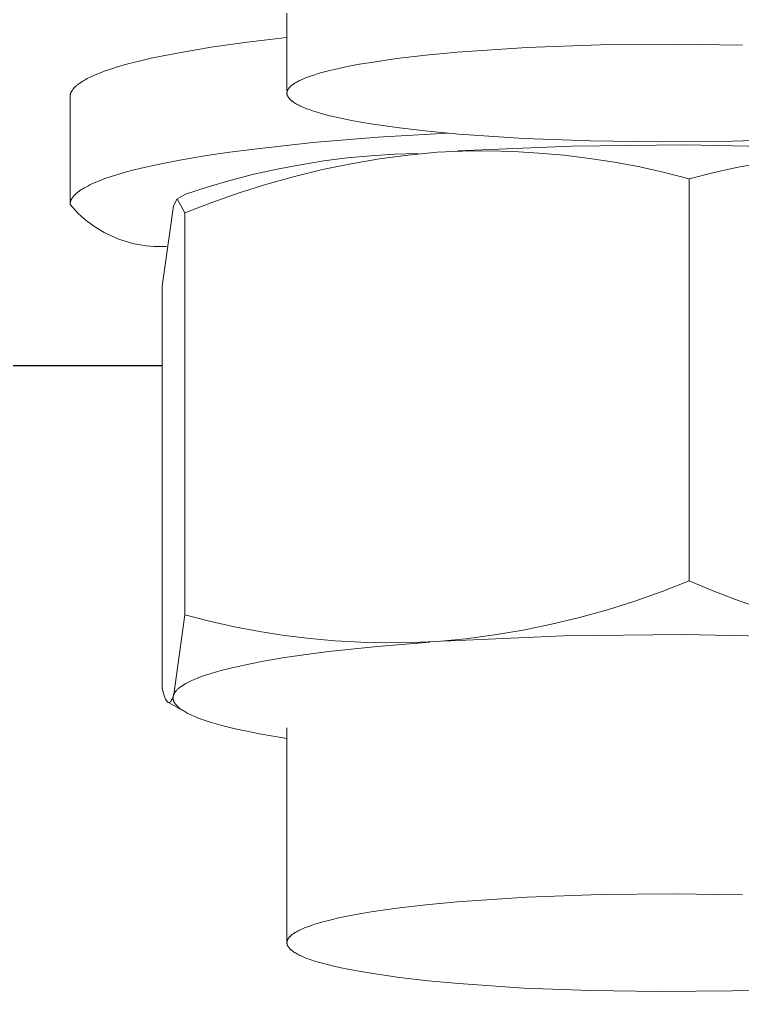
# Model space of a CAD drawing. Header units: millimetres. Extents: x -67 to 4862, y -244 to 3199.
# Drawn here: x 2285.74 to 2293.74, y 2657.3 to 2668.06 of the extents above; entities that cross this region are included whole.
import ezdxf

# ---------------------------------------------------------------- set-up
doc = ezdxf.new("R2010")
doc.units = ezdxf.units.MM
doc.layers.add('ZANO_R', color=7, linetype='Continuous', lineweight=0)

msp = doc.modelspace()

# ---------------------------------------------------------------- linework, layer by layer
at = {"layer": 'ZANO_R'}
for p, q in [((2288.696, 2669.625), (2288.696, 2667.264)), ((2288.256, 2667.803), (2287.858, 2667.748)), ((2288.696, 2667.854), (2288.256, 2667.803)), ((2291.349, 2667.744), (2292.164, 2667.773)), ((2292.164, 2667.773), (2292.975, 2667.782)), ((2292.975, 2667.782), (2293.738, 2667.771)), ((2287.503, 2667.688), (2287.343, 2667.658)), ((2287.858, 2667.748), (2287.503, 2667.688)), ((2290.232, 2667.659), (2290.581, 2667.692)), ((2290.581, 2667.692), (2291.349, 2667.744)), ((2286.934, 2667.563), (2286.821, 2667.531)), ((2287.059, 2667.595), (2286.934, 2667.563)), ((2287.195, 2667.627), (2287.059, 2667.595)), ((2287.343, 2667.658), (2287.195, 2667.627)), ((2289.38, 2667.537), (2289.499, 2667.559)), ((2289.499, 2667.559), (2289.627, 2667.581)), ((2289.627, 2667.581), (2289.912, 2667.622)), ((2289.912, 2667.622), (2290.232, 2667.659)), ((2286.591, 2667.45), (2286.553, 2667.433)), ((2286.631, 2667.466), (2286.591, 2667.45)), ((2286.674, 2667.482), (2286.631, 2667.466)), ((2286.72, 2667.498), (2286.674, 2667.482)), ((2286.821, 2667.531), (2286.72, 2667.498)), ((2289.003, 2667.444), (2289.041, 2667.456)), ((2289.041, 2667.456), (2289.082, 2667.467)), ((2289.082, 2667.467), (2289.172, 2667.491)), ((2289.172, 2667.491), (2289.271, 2667.514)), ((2289.271, 2667.514), (2289.38, 2667.537)), ((2286.392, 2667.343), (2286.385, 2667.338)), ((2286.399, 2667.348), (2286.392, 2667.343)), ((2286.414, 2667.359), (2286.399, 2667.348)), ((2286.43, 2667.369), (2286.414, 2667.359)), ((2286.443, 2667.377), (2286.43, 2667.369)), ((2286.457, 2667.385), (2286.443, 2667.377)), ((2286.471, 2667.393), (2286.457, 2667.385)), ((2286.486, 2667.401), (2286.471, 2667.393)), ((2286.518, 2667.417), (2286.486, 2667.401)), ((2286.553, 2667.433), (2286.518, 2667.417)), ((2288.763, 2667.337), (2288.772, 2667.343)), ((2288.772, 2667.343), (2288.781, 2667.349)), ((2288.781, 2667.349), (2288.791, 2667.355)), ((2288.791, 2667.355), (2288.801, 2667.361)), ((2288.801, 2667.361), (2288.811, 2667.367)), ((2288.811, 2667.367), (2288.823, 2667.373)), ((2288.823, 2667.373), (2288.834, 2667.379)), ((2288.834, 2667.379), (2288.847, 2667.385)), ((2288.847, 2667.385), (2288.873, 2667.396)), ((2288.873, 2667.396), (2288.902, 2667.408)), ((2288.902, 2667.408), (2288.933, 2667.42)), ((2288.933, 2667.42), (2288.967, 2667.432)), ((2288.967, 2667.432), (2289.003, 2667.444)), ((2286.302, 2667.236), (2286.301, 2667.234)), ((2286.301, 2667.234), (2286.301, 2667.231)), ((2286.303, 2667.239), (2286.302, 2667.236)), ((2286.304, 2667.242), (2286.303, 2667.239)), ((2286.306, 2667.245), (2286.304, 2667.242)), ((2286.307, 2667.247), (2286.306, 2667.245)), ((2286.308, 2667.25), (2286.307, 2667.247)), ((2286.309, 2667.253), (2286.308, 2667.25)), ((2286.311, 2667.255), (2286.309, 2667.253)), ((2286.312, 2667.258), (2286.311, 2667.255)), ((2286.314, 2667.261), (2286.312, 2667.258)), ((2286.315, 2667.264), (2286.314, 2667.261)), ((2286.317, 2667.266), (2286.315, 2667.264)), ((2286.319, 2667.269), (2286.317, 2667.266)), ((2286.322, 2667.274), (2286.319, 2667.269)), ((2286.326, 2667.28), (2286.322, 2667.274)), ((2286.33, 2667.285), (2286.326, 2667.28)), ((2286.335, 2667.291), (2286.33, 2667.285)), ((2286.339, 2667.296), (2286.335, 2667.291)), ((2286.344, 2667.301), (2286.339, 2667.296)), ((2286.349, 2667.306), (2286.344, 2667.301)), ((2286.355, 2667.312), (2286.349, 2667.306)), ((2286.36, 2667.317), (2286.355, 2667.312)), ((2286.366, 2667.322), (2286.36, 2667.317)), ((2286.372, 2667.328), (2286.366, 2667.322)), ((2286.379, 2667.333), (2286.372, 2667.328)), ((2286.385, 2667.338), (2286.379, 2667.333)), ((2288.696, 2667.248), (2288.697, 2667.251)), ((2288.696, 2667.245), (2288.696, 2667.248)), ((2288.696, 2667.241), (2288.696, 2667.245)), ((2288.696, 2667.238), (2288.696, 2667.241)), ((2288.696, 2667.235), (2288.696, 2667.238)), ((2288.696, 2667.232), (2288.696, 2667.235)), ((2288.697, 2667.254), (2288.698, 2667.257)), ((2288.697, 2667.251), (2288.697, 2667.254)), ((2288.698, 2667.257), (2288.699, 2667.261)), ((2288.699, 2667.261), (2288.7, 2667.264)), ((2288.7, 2667.264), (2288.701, 2667.267)), ((2288.701, 2667.267), (2288.702, 2667.27)), ((2288.702, 2667.27), (2288.703, 2667.273)), ((2288.703, 2667.273), (2288.705, 2667.276)), ((2288.705, 2667.276), (2288.707, 2667.279)), ((2288.707, 2667.279), (2288.708, 2667.283)), ((2288.708, 2667.283), (2288.71, 2667.286)), ((2288.71, 2667.286), (2288.712, 2667.289)), ((2288.712, 2667.289), (2288.715, 2667.292)), ((2288.715, 2667.292), (2288.717, 2667.295)), ((2288.717, 2667.295), (2288.719, 2667.298)), ((2288.719, 2667.298), (2288.722, 2667.301)), ((2288.722, 2667.301), (2288.725, 2667.304)), ((2288.725, 2667.304), (2288.728, 2667.307)), ((2288.728, 2667.307), (2288.731, 2667.31)), ((2288.731, 2667.31), (2288.734, 2667.313)), ((2288.734, 2667.313), (2288.737, 2667.316)), ((2288.737, 2667.316), (2288.74, 2667.319)), ((2288.74, 2667.319), (2288.744, 2667.323)), ((2288.744, 2667.323), (2288.748, 2667.326)), ((2288.748, 2667.326), (2288.755, 2667.332)), ((2288.755, 2667.332), (2288.763, 2667.337)), ((2286.297, 2667.212), (2286.296, 2667.209)), ((2286.296, 2667.209), (2286.296, 2667.206)), ((2286.296, 2667.206), (2286.296, 2667.203)), ((2286.296, 2667.203), (2286.296, 2667.2)), ((2286.296, 2667.2), (2286.296, 2667.198)), ((2286.296, 2667.198), (2286.296, 2666.024)), ((2286.298, 2667.22), (2286.297, 2667.217)), ((2286.297, 2667.217), (2286.297, 2667.214)), ((2286.297, 2667.214), (2286.297, 2667.212)), ((2286.299, 2667.225), (2286.298, 2667.223)), ((2286.298, 2667.223), (2286.298, 2667.22)), ((2286.3, 2667.228), (2286.299, 2667.225)), ((2286.301, 2667.231), (2286.3, 2667.228)), ((2288.697, 2667.229), (2288.696, 2667.232)), ((2288.698, 2667.225), (2288.697, 2667.229)), ((2288.698, 2667.222), (2288.698, 2667.225)), ((2288.699, 2667.219), (2288.698, 2667.222)), ((2288.7, 2667.216), (2288.699, 2667.219)), ((2288.702, 2667.212), (2288.7, 2667.216)), ((2288.703, 2667.209), (2288.702, 2667.212)), ((2288.705, 2667.206), (2288.703, 2667.209)), ((2288.706, 2667.203), (2288.705, 2667.206)), ((2288.708, 2667.199), (2288.706, 2667.203)), ((2288.71, 2667.196), (2288.708, 2667.199)), ((2288.712, 2667.193), (2288.71, 2667.196)), ((2288.715, 2667.189), (2288.712, 2667.193)), ((2288.717, 2667.186), (2288.715, 2667.189)), ((2288.72, 2667.183), (2288.717, 2667.186)), ((2288.723, 2667.18), (2288.72, 2667.183)), ((2288.726, 2667.176), (2288.723, 2667.18)), ((2288.729, 2667.173), (2288.726, 2667.176)), ((2288.732, 2667.17), (2288.729, 2667.173)), ((2288.736, 2667.166), (2288.732, 2667.17)), ((2288.739, 2667.163), (2288.736, 2667.166)), ((2288.743, 2667.16), (2288.739, 2667.163)), ((2288.747, 2667.156), (2288.743, 2667.16)), ((2288.751, 2667.153), (2288.747, 2667.156)), ((2288.756, 2667.15), (2288.751, 2667.153)), ((2288.76, 2667.147), (2288.756, 2667.15)), ((2288.769, 2667.14), (2288.76, 2667.147)), ((2288.78, 2667.133), (2288.769, 2667.14)), ((2288.79, 2667.127), (2288.78, 2667.133)), ((2288.802, 2667.12), (2288.79, 2667.127)), ((2288.814, 2667.114), (2288.802, 2667.12)), ((2288.827, 2667.107), (2288.814, 2667.114)), ((2288.84, 2667.1), (2288.827, 2667.107)), ((2288.854, 2667.094), (2288.84, 2667.1)), ((2288.884, 2667.081), (2288.854, 2667.094)), ((2288.917, 2667.068), (2288.884, 2667.081)), ((2288.953, 2667.055), (2288.917, 2667.068)), ((2288.991, 2667.042), (2288.953, 2667.055)), ((2289.032, 2667.029), (2288.991, 2667.042)), ((2289.076, 2667.016), (2289.032, 2667.029)), ((2289.171, 2666.991), (2289.076, 2667.016)), ((2289.276, 2666.967), (2289.171, 2666.991)), ((2289.391, 2666.943), (2289.276, 2666.967)), ((2289.515, 2666.92), (2289.391, 2666.943)), ((2289.649, 2666.898), (2289.515, 2666.92)), ((2289.94, 2666.857), (2289.649, 2666.898)), ((2290.258, 2666.82), (2289.94, 2666.857)), ((2290.598, 2666.788), (2290.258, 2666.82)), ((2289.703, 2666.752), (2288.984, 2666.693)), ((2290.472, 2666.799), (2289.703, 2666.752)), ((2291.319, 2666.739), (2290.598, 2666.788)), ((2292.054, 2666.711), (2291.319, 2666.739)), ((2292.817, 2666.7), (2292.054, 2666.711)), ((2293.628, 2666.708), (2292.817, 2666.7)), ((2294.443, 2666.738), (2293.628, 2666.708)), ((2288.332, 2666.622), (2288.036, 2666.584)), ((2288.984, 2666.693), (2288.332, 2666.622)), ((2290.357, 2666.588), (2290.638, 2666.599)), ((2291.843, 2666.655), (2290.587, 2666.602)), ((2290.638, 2666.599), (2290.92, 2666.601)), ((2290.92, 2666.601), (2291.202, 2666.594)), ((2291.202, 2666.594), (2291.483, 2666.578)), ((2293.1, 2666.668), (2291.843, 2666.655)), ((2294.357, 2666.641), (2293.1, 2666.668)), ((2287.511, 2666.5), (2287.284, 2666.456)), ((2287.762, 2666.543), (2287.511, 2666.5)), ((2288.036, 2666.584), (2287.762, 2666.543)), ((2289.103, 2666.49), (2288.844, 2666.449)), ((2289.363, 2666.523), (2289.103, 2666.49)), ((2289.624, 2666.548), (2289.363, 2666.523)), ((2289.405, 2666.46), (2289.721, 2666.513)), ((2289.886, 2666.564), (2289.624, 2666.548)), ((2289.721, 2666.513), (2290.038, 2666.556)), ((2290.148, 2666.573), (2289.886, 2666.564)), ((2290.038, 2666.556), (2290.357, 2666.588)), ((2291.483, 2666.578), (2291.764, 2666.553)), ((2291.764, 2666.553), (2292.044, 2666.519)), ((2292.044, 2666.519), (2292.322, 2666.476)), ((2286.99, 2666.388), (2286.904, 2666.365)), ((2287.082, 2666.411), (2286.99, 2666.388)), ((2287.284, 2666.456), (2287.082, 2666.411)), ((2288.587, 2666.4), (2288.331, 2666.343)), ((2288.844, 2666.449), (2288.587, 2666.4)), ((2288.78, 2666.32), (2289.091, 2666.395)), ((2289.091, 2666.395), (2289.405, 2666.46)), ((2292.322, 2666.476), (2292.599, 2666.424)), ((2292.599, 2666.424), (2292.874, 2666.363)), ((2293.408, 2666.36), (2293.671, 2666.418)), ((2293.671, 2666.418), (2293.935, 2666.467)), ((2286.62, 2666.272), (2286.592, 2666.26)), ((2286.682, 2666.295), (2286.62, 2666.272)), ((2286.75, 2666.318), (2286.682, 2666.295)), ((2286.824, 2666.342), (2286.75, 2666.318)), ((2286.904, 2666.365), (2286.824, 2666.342)), ((2288.077, 2666.277), (2287.825, 2666.204)), ((2288.331, 2666.343), (2288.077, 2666.277)), ((2288.472, 2666.235), (2288.78, 2666.32)), ((2292.874, 2666.363), (2293.148, 2666.293)), ((2293.148, 2666.293), (2293.408, 2666.36)), ((2293.148, 2666.293), (2293.148, 2661.845)), ((2286.399, 2666.158), (2286.392, 2666.153)), ((2286.414, 2666.169), (2286.399, 2666.158)), ((2286.43, 2666.179), (2286.414, 2666.169)), ((2286.449, 2666.19), (2286.43, 2666.179)), ((2286.469, 2666.202), (2286.449, 2666.19)), ((2286.491, 2666.213), (2286.469, 2666.202)), ((2286.514, 2666.225), (2286.491, 2666.213)), ((2286.538, 2666.237), (2286.514, 2666.225)), ((2286.564, 2666.248), (2286.538, 2666.237)), ((2286.592, 2666.26), (2286.564, 2666.248)), ((2287.825, 2666.204), (2287.575, 2666.123)), ((2288.166, 2666.139), (2288.472, 2666.235)), ((2286.305, 2666.052), (2286.303, 2666.049)), ((2286.306, 2666.055), (2286.305, 2666.052)), ((2286.307, 2666.058), (2286.306, 2666.055)), ((2286.308, 2666.06), (2286.307, 2666.058)), ((2286.309, 2666.063), (2286.308, 2666.06)), ((2286.311, 2666.066), (2286.309, 2666.063)), ((2286.312, 2666.068), (2286.311, 2666.066)), ((2286.314, 2666.071), (2286.312, 2666.068)), ((2286.315, 2666.074), (2286.314, 2666.071)), ((2286.317, 2666.077), (2286.315, 2666.074)), ((2286.319, 2666.079), (2286.317, 2666.077)), ((2286.322, 2666.085), (2286.319, 2666.079)), ((2286.326, 2666.09), (2286.322, 2666.085)), ((2286.33, 2666.095), (2286.326, 2666.09)), ((2286.335, 2666.101), (2286.33, 2666.095)), ((2286.339, 2666.106), (2286.335, 2666.101)), ((2286.344, 2666.111), (2286.339, 2666.106)), ((2286.35, 2666.117), (2286.344, 2666.111)), ((2286.355, 2666.122), (2286.35, 2666.117)), ((2286.361, 2666.127), (2286.355, 2666.122)), ((2286.366, 2666.132), (2286.361, 2666.127)), ((2286.373, 2666.138), (2286.366, 2666.132)), ((2286.379, 2666.143), (2286.373, 2666.138)), ((2286.385, 2666.148), (2286.379, 2666.143)), ((2286.392, 2666.153), (2286.385, 2666.148)), ((2287.44, 2665.993), (2287.48, 2666.07)), ((2287.481, 2666.07), (2287.566, 2665.915)), ((2287.575, 2666.123), (2287.487, 2666.074)), ((2287.864, 2666.032), (2288.166, 2666.139)), ((2286.297, 2666.022), (2286.296, 2666.019)), ((2286.296, 2666.019), (2286.296, 2666.016)), ((2286.296, 2666.016), (2286.296, 2666.014)), ((2286.296, 2666.014), (2286.296, 2666.011)), ((2286.296, 2666.011), (2286.296, 2666.008)), ((2286.296, 2666.008), (2286.325, 2665.974)), ((2286.298, 2666.03), (2286.297, 2666.027)), ((2286.297, 2666.027), (2286.297, 2666.025)), ((2286.297, 2666.025), (2286.297, 2666.022)), ((2286.299, 2666.033), (2286.298, 2666.03)), ((2286.3, 2666.038), (2286.299, 2666.036)), ((2286.299, 2666.036), (2286.299, 2666.033)), ((2286.301, 2666.041), (2286.3, 2666.038)), ((2286.302, 2666.044), (2286.301, 2666.041)), ((2286.303, 2666.049), (2286.302, 2666.047)), ((2286.302, 2666.047), (2286.302, 2666.044)), ((2286.325, 2665.974), (2286.356, 2665.941)), ((2287.314, 2665.104), (2287.44, 2665.993)), ((2287.566, 2665.915), (2287.864, 2666.032)), ((2286.356, 2665.941), (2286.387, 2665.91)), ((2286.387, 2665.91), (2286.42, 2665.88)), ((2286.42, 2665.88), (2286.453, 2665.85)), ((2286.453, 2665.85), (2286.488, 2665.822)), ((2287.566, 2661.468), (2287.566, 2665.915)), ((2286.488, 2665.822), (2286.524, 2665.795)), ((2286.524, 2665.795), (2286.56, 2665.77)), ((2286.56, 2665.77), (2286.597, 2665.745)), ((2286.597, 2665.745), (2286.635, 2665.722)), ((2286.635, 2665.722), (2286.674, 2665.7)), ((2286.674, 2665.7), (2286.714, 2665.68)), ((2286.714, 2665.68), (2286.754, 2665.661)), ((2286.754, 2665.661), (2286.795, 2665.643)), ((2286.795, 2665.643), (2286.837, 2665.626)), ((2286.837, 2665.626), (2286.879, 2665.612)), ((2286.879, 2665.612), (2286.921, 2665.598)), ((2286.921, 2665.598), (2286.964, 2665.586)), ((2286.964, 2665.586), (2287.007, 2665.575)), ((2287.007, 2665.575), (2287.051, 2665.566)), ((2287.051, 2665.566), (2287.095, 2665.559)), ((2287.095, 2665.559), (2287.139, 2665.553)), ((2287.139, 2665.553), (2287.184, 2665.548)), ((2287.184, 2665.548), (2287.228, 2665.545)), ((2287.228, 2665.545), (2287.273, 2665.544)), ((2287.273, 2665.544), (2287.317, 2665.544)), ((2287.317, 2665.544), (2287.362, 2665.545)), ((2287.314, 2660.656), (2287.314, 2665.104)), ((2272.896, 2664.227), (2287.314, 2664.227)), ((2272.98, 2664.224), (2287.314, 2664.224)), ((2293.148, 2661.845), (2292.849, 2661.729)), ((2293.148, 2661.845), (2293.402, 2661.737)), ((2292.849, 2661.729), (2292.547, 2661.622)), ((2293.402, 2661.737), (2293.66, 2661.638)), ((2292.547, 2661.622), (2292.242, 2661.526)), ((2293.66, 2661.638), (2293.922, 2661.546)), ((2287.566, 2661.468), (2287.443, 2660.589)), ((2287.839, 2661.398), (2287.566, 2661.468)), ((2291.933, 2661.44), (2291.622, 2661.365)), ((2292.242, 2661.526), (2291.933, 2661.44)), ((2288.114, 2661.337), (2287.839, 2661.398)), ((2288.391, 2661.285), (2288.114, 2661.337)), ((2291.622, 2661.365), (2291.308, 2661.301)), ((2288.67, 2661.242), (2288.391, 2661.285)), ((2288.949, 2661.208), (2288.67, 2661.242)), ((2291.755, 2661.238), (2290.43, 2661.178)), ((2290.993, 2661.247), (2290.675, 2661.205)), ((2291.308, 2661.301), (2290.993, 2661.247)), ((2293.082, 2661.253), (2291.755, 2661.238)), ((2294.409, 2661.224), (2293.082, 2661.253)), ((2289.23, 2661.183), (2288.949, 2661.208)), ((2289.698, 2661.12), (2289.157, 2661.063)), ((2289.512, 2661.167), (2289.23, 2661.183)), ((2289.793, 2661.16), (2289.512, 2661.167)), ((2290.276, 2661.167), (2289.698, 2661.12)), ((2290.075, 2661.162), (2289.793, 2661.16)), ((2290.357, 2661.173), (2290.075, 2661.162)), ((2290.675, 2661.205), (2290.357, 2661.173)), ((2288.671, 2660.996), (2288.453, 2660.959)), ((2288.907, 2661.031), (2288.671, 2660.996)), ((2289.157, 2661.063), (2288.907, 2661.031)), ((2288.254, 2660.921), (2288.075, 2660.881)), ((2288.453, 2660.959), (2288.254, 2660.921)), ((2287.781, 2660.797), (2287.722, 2660.775)), ((2287.846, 2660.818), (2287.781, 2660.797)), ((2287.917, 2660.839), (2287.846, 2660.818)), ((2287.993, 2660.86), (2287.917, 2660.839)), ((2288.075, 2660.881), (2287.993, 2660.86)), ((2287.525, 2660.677), (2287.517, 2660.671)), ((2287.533, 2660.682), (2287.525, 2660.677)), ((2287.541, 2660.688), (2287.533, 2660.682)), ((2287.55, 2660.693), (2287.541, 2660.688)), ((2287.559, 2660.699), (2287.55, 2660.693)), ((2287.578, 2660.71), (2287.559, 2660.699)), ((2287.598, 2660.721), (2287.578, 2660.71)), ((2287.62, 2660.732), (2287.598, 2660.721)), ((2287.643, 2660.742), (2287.62, 2660.732)), ((2287.668, 2660.753), (2287.643, 2660.742)), ((2287.694, 2660.764), (2287.668, 2660.753)), ((2287.722, 2660.775), (2287.694, 2660.764)), ((2287.322, 2660.627), (2287.314, 2660.656)), ((2287.33, 2660.601), (2287.322, 2660.627)), ((2287.334, 2660.589), (2287.33, 2660.601)), ((2287.337, 2660.577), (2287.334, 2660.589)), ((2287.341, 2660.566), (2287.337, 2660.577)), ((2287.345, 2660.556), (2287.341, 2660.566)), ((2287.436, 2660.566), (2287.433, 2660.556)), ((2287.438, 2660.569), (2287.437, 2660.567)), ((2287.437, 2660.567), (2287.437, 2660.565)), ((2287.439, 2660.573), (2287.438, 2660.571)), ((2287.438, 2660.571), (2287.438, 2660.569)), ((2287.44, 2660.577), (2287.439, 2660.575)), ((2287.439, 2660.575), (2287.439, 2660.573)), ((2287.441, 2660.581), (2287.44, 2660.579)), ((2287.44, 2660.579), (2287.44, 2660.577)), ((2287.442, 2660.584), (2287.441, 2660.581)), ((2287.443, 2660.587), (2287.442, 2660.584)), ((2287.444, 2660.589), (2287.443, 2660.587)), ((2287.445, 2660.592), (2287.444, 2660.589)), ((2287.447, 2660.595), (2287.445, 2660.592)), ((2287.448, 2660.597), (2287.447, 2660.595)), ((2287.449, 2660.6), (2287.448, 2660.597)), ((2287.451, 2660.603), (2287.449, 2660.6)), ((2287.453, 2660.606), (2287.451, 2660.603)), ((2287.454, 2660.608), (2287.453, 2660.606)), ((2287.456, 2660.611), (2287.454, 2660.608)), ((2287.458, 2660.614), (2287.456, 2660.611)), ((2287.46, 2660.617), (2287.458, 2660.614)), ((2287.462, 2660.619), (2287.46, 2660.617)), ((2287.464, 2660.622), (2287.462, 2660.619)), ((2287.466, 2660.625), (2287.464, 2660.622)), ((2287.469, 2660.627), (2287.466, 2660.625)), ((2287.473, 2660.633), (2287.469, 2660.627)), ((2287.479, 2660.638), (2287.473, 2660.633)), ((2287.484, 2660.644), (2287.479, 2660.638)), ((2287.49, 2660.649), (2287.484, 2660.644)), ((2287.496, 2660.655), (2287.49, 2660.649)), ((2287.503, 2660.66), (2287.496, 2660.655)), ((2287.51, 2660.666), (2287.503, 2660.66)), ((2287.517, 2660.671), (2287.51, 2660.666)), ((2287.349, 2660.547), (2287.345, 2660.556)), ((2287.353, 2660.538), (2287.349, 2660.547)), ((2287.355, 2660.534), (2287.353, 2660.538)), ((2287.357, 2660.53), (2287.355, 2660.534)), ((2287.359, 2660.527), (2287.357, 2660.53)), ((2287.361, 2660.523), (2287.359, 2660.527)), ((2287.363, 2660.52), (2287.361, 2660.523)), ((2287.365, 2660.517), (2287.363, 2660.52)), ((2287.366, 2660.516), (2287.365, 2660.517)), ((2287.367, 2660.514), (2287.366, 2660.516)), ((2287.368, 2660.513), (2287.367, 2660.514)), ((2287.369, 2660.512), (2287.368, 2660.513)), ((2287.37, 2660.511), (2287.369, 2660.512)), ((2287.371, 2660.51), (2287.37, 2660.511)), ((2287.372, 2660.509), (2287.371, 2660.51)), ((2287.373, 2660.507), (2287.372, 2660.509)), ((2287.374, 2660.507), (2287.373, 2660.507)), ((2287.375, 2660.506), (2287.374, 2660.507)), ((2287.376, 2660.505), (2287.375, 2660.506)), ((2287.377, 2660.504), (2287.376, 2660.505)), ((2287.377, 2660.503), (2287.377, 2660.504)), ((2287.377, 2660.504), (2287.377, 2660.504)), ((2287.378, 2660.503), (2287.377, 2660.503)), ((2287.378, 2660.502), (2287.378, 2660.503)), ((2287.379, 2660.502), (2287.378, 2660.502)), ((2287.38, 2660.502), (2287.379, 2660.502)), ((2287.379, 2660.502), (2287.379, 2660.502)), ((2287.38, 2660.501), (2287.38, 2660.502)), ((2287.381, 2660.501), (2287.38, 2660.501)), ((2287.382, 2660.5), (2287.381, 2660.501)), ((2287.381, 2660.501), (2287.381, 2660.501)), ((2287.383, 2660.5), (2287.382, 2660.5)), ((2287.382, 2660.5), (2287.382, 2660.5)), ((2287.384, 2660.5), (2287.383, 2660.5)), ((2287.383, 2660.5), (2287.383, 2660.5)), ((2287.384, 2660.499), (2287.384, 2660.5)), ((2287.385, 2660.499), (2287.384, 2660.499)), ((2287.384, 2660.499), (2287.544, 2660.41)), ((2287.386, 2660.499), (2287.385, 2660.499)), ((2287.385, 2660.499), (2287.385, 2660.499)), ((2287.387, 2660.499), (2287.386, 2660.499)), ((2287.386, 2660.499), (2287.386, 2660.499)), ((2287.388, 2660.499), (2287.387, 2660.499)), ((2287.387, 2660.499), (2287.387, 2660.499)), ((2287.389, 2660.499), (2287.388, 2660.499)), ((2287.388, 2660.499), (2287.388, 2660.499)), ((2287.39, 2660.499), (2287.389, 2660.499)), ((2287.389, 2660.499), (2287.389, 2660.499)), ((2287.391, 2660.499), (2287.39, 2660.499)), ((2287.39, 2660.499), (2287.39, 2660.499)), ((2287.392, 2660.499), (2287.391, 2660.499)), ((2287.391, 2660.499), (2287.391, 2660.499)), ((2287.393, 2660.499), (2287.392, 2660.499)), ((2287.392, 2660.499), (2287.392, 2660.499)), ((2287.394, 2660.499), (2287.393, 2660.499)), ((2287.393, 2660.499), (2287.393, 2660.499)), ((2287.395, 2660.499), (2287.394, 2660.499)), ((2287.394, 2660.499), (2287.394, 2660.499)), ((2287.396, 2660.5), (2287.395, 2660.499)), ((2287.395, 2660.499), (2287.395, 2660.499)), ((2287.397, 2660.5), (2287.396, 2660.5)), ((2287.396, 2660.5), (2287.396, 2660.5)), ((2287.398, 2660.5), (2287.397, 2660.5)), ((2287.397, 2660.5), (2287.397, 2660.5)), ((2287.399, 2660.501), (2287.398, 2660.501)), ((2287.398, 2660.501), (2287.398, 2660.5)), ((2287.4, 2660.502), (2287.399, 2660.501)), ((2287.399, 2660.501), (2287.399, 2660.501)), ((2287.401, 2660.502), (2287.4, 2660.502)), ((2287.4, 2660.502), (2287.4, 2660.502)), ((2287.402, 2660.503), (2287.401, 2660.502)), ((2287.401, 2660.502), (2287.401, 2660.502)), ((2287.403, 2660.504), (2287.402, 2660.503)), ((2287.402, 2660.503), (2287.402, 2660.503)), ((2287.404, 2660.504), (2287.403, 2660.504)), ((2287.403, 2660.504), (2287.403, 2660.504)), ((2287.405, 2660.506), (2287.404, 2660.505)), ((2287.404, 2660.505), (2287.404, 2660.504)), ((2287.406, 2660.507), (2287.405, 2660.506)), ((2287.407, 2660.508), (2287.406, 2660.507)), ((2287.408, 2660.509), (2287.407, 2660.508)), ((2287.409, 2660.51), (2287.408, 2660.509)), ((2287.41, 2660.511), (2287.409, 2660.51)), ((2287.411, 2660.512), (2287.41, 2660.511)), ((2287.412, 2660.513), (2287.411, 2660.512)), ((2287.413, 2660.514), (2287.412, 2660.513)), ((2287.415, 2660.518), (2287.413, 2660.516)), ((2287.413, 2660.516), (2287.413, 2660.514)), ((2287.417, 2660.521), (2287.415, 2660.518)), ((2287.419, 2660.524), (2287.417, 2660.521)), ((2287.42, 2660.528), (2287.419, 2660.524)), ((2287.422, 2660.531), (2287.42, 2660.528)), ((2287.424, 2660.535), (2287.422, 2660.531)), ((2287.426, 2660.539), (2287.424, 2660.535)), ((2287.429, 2660.547), (2287.426, 2660.539)), ((2287.433, 2660.556), (2287.429, 2660.547)), ((2287.437, 2660.563), (2287.436, 2660.561)), ((2287.436, 2660.561), (2287.436, 2660.559)), ((2287.436, 2660.559), (2287.436, 2660.557)), ((2287.436, 2660.557), (2287.436, 2660.555)), ((2287.436, 2660.555), (2287.436, 2660.554)), ((2287.436, 2660.554), (2287.436, 2660.552)), ((2287.436, 2660.552), (2287.436, 2660.55)), ((2287.436, 2660.55), (2287.436, 2660.548)), ((2287.436, 2660.548), (2287.436, 2660.546)), ((2287.436, 2660.546), (2287.436, 2660.544)), ((2287.436, 2660.544), (2287.436, 2660.542)), ((2287.436, 2660.542), (2287.436, 2660.54)), ((2287.436, 2660.54), (2287.437, 2660.538)), ((2287.437, 2660.565), (2287.437, 2660.563)), ((2287.437, 2660.538), (2287.437, 2660.536)), ((2287.437, 2660.536), (2287.437, 2660.534)), ((2287.437, 2660.534), (2287.438, 2660.532)), ((2287.438, 2660.532), (2287.438, 2660.53)), ((2287.438, 2660.53), (2287.439, 2660.528)), ((2287.439, 2660.528), (2287.439, 2660.526)), ((2287.439, 2660.526), (2287.44, 2660.524)), ((2287.44, 2660.524), (2287.44, 2660.523)), ((2287.44, 2660.523), (2287.441, 2660.521)), ((2287.441, 2660.521), (2287.441, 2660.519)), ((2287.441, 2660.519), (2287.442, 2660.517)), ((2287.442, 2660.517), (2287.443, 2660.515)), ((2287.443, 2660.515), (2287.444, 2660.513)), ((2287.444, 2660.513), (2287.444, 2660.511)), ((2287.444, 2660.511), (2287.445, 2660.509)), ((2287.445, 2660.509), (2287.446, 2660.507)), ((2287.446, 2660.507), (2287.447, 2660.505)), ((2287.447, 2660.505), (2287.449, 2660.501)), ((2287.449, 2660.501), (2287.452, 2660.497)), ((2287.452, 2660.497), (2287.454, 2660.493)), ((2287.454, 2660.493), (2287.457, 2660.489)), ((2287.457, 2660.489), (2287.459, 2660.485)), ((2287.459, 2660.485), (2287.462, 2660.481)), ((2287.462, 2660.481), (2287.465, 2660.477)), ((2287.465, 2660.477), (2287.469, 2660.474)), ((2287.469, 2660.474), (2287.472, 2660.47)), ((2287.472, 2660.47), (2287.476, 2660.466)), ((2287.476, 2660.466), (2287.479, 2660.462)), ((2287.479, 2660.462), (2287.483, 2660.458)), ((2287.483, 2660.458), (2287.488, 2660.454)), ((2287.488, 2660.454), (2287.492, 2660.45)), ((2287.489, 2660.442), (2287.488, 2660.442)), ((2287.49, 2660.442), (2287.489, 2660.442)), ((2287.489, 2660.442), (2287.489, 2660.442)), ((2287.491, 2660.442), (2287.49, 2660.442)), ((2287.49, 2660.442), (2287.49, 2660.442)), ((2287.492, 2660.442), (2287.491, 2660.442)), ((2287.492, 2660.45), (2287.496, 2660.446)), ((2287.493, 2660.442), (2287.492, 2660.442)), ((2287.492, 2660.442), (2287.492, 2660.442)), ((2287.494, 2660.442), (2287.493, 2660.442)), ((2287.493, 2660.442), (2287.493, 2660.442)), ((2287.495, 2660.442), (2287.494, 2660.442)), ((2287.496, 2660.442), (2287.495, 2660.442)), ((2287.495, 2660.442), (2287.495, 2660.442)), ((2287.496, 2660.446), (2287.501, 2660.442)), ((2287.497, 2660.443), (2287.496, 2660.443)), ((2287.496, 2660.443), (2287.496, 2660.442)), ((2287.498, 2660.443), (2287.497, 2660.443)), ((2287.497, 2660.443), (2287.497, 2660.443)), ((2287.499, 2660.444), (2287.498, 2660.444)), ((2287.498, 2660.444), (2287.498, 2660.443)), ((2287.501, 2660.442), (2287.506, 2660.438)), ((2287.506, 2660.438), (2287.516, 2660.43)), ((2287.516, 2660.43), (2287.527, 2660.422)), ((2287.527, 2660.422), (2287.539, 2660.414)), ((2287.539, 2660.414), (2287.551, 2660.407)), ((2287.551, 2660.407), (2287.564, 2660.399)), ((2287.564, 2660.399), (2287.578, 2660.391)), ((2287.578, 2660.391), (2287.593, 2660.383)), ((2287.593, 2660.383), (2287.608, 2660.375)), ((2287.608, 2660.375), (2287.624, 2660.367)), ((2287.624, 2660.367), (2287.641, 2660.36)), ((2287.641, 2660.36), (2287.677, 2660.344)), ((2287.677, 2660.344), (2287.715, 2660.328)), ((2287.715, 2660.328), (2287.756, 2660.313)), ((2287.756, 2660.313), (2287.801, 2660.298)), ((2287.801, 2660.298), (2287.848, 2660.283)), ((2287.848, 2660.283), (2287.897, 2660.267)), ((2287.897, 2660.267), (2288.005, 2660.238)), ((2288.005, 2660.238), (2288.124, 2660.209)), ((2288.124, 2660.209), (2288.252, 2660.181)), ((2288.252, 2660.181), (2288.391, 2660.153)), ((2288.391, 2660.153), (2288.696, 2660.101)), ((2288.696, 2660.219), (2288.696, 2657.858)), ((2290.581, 2658.294), (2291.349, 2658.346)), ((2291.349, 2658.346), (2292.164, 2658.375)), ((2292.164, 2658.375), (2292.975, 2658.384)), ((2292.975, 2658.384), (2293.738, 2658.373)), ((2289.627, 2658.182), (2289.912, 2658.223)), ((2289.912, 2658.223), (2290.232, 2658.261)), ((2290.232, 2658.261), (2290.581, 2658.294)), ((2289.082, 2658.069), (2289.172, 2658.093)), ((2289.172, 2658.093), (2289.271, 2658.116)), ((2289.271, 2658.116), (2289.38, 2658.139)), ((2289.38, 2658.139), (2289.499, 2658.161)), ((2289.499, 2658.161), (2289.627, 2658.182)), ((2288.834, 2657.981), (2288.847, 2657.986)), ((2288.847, 2657.986), (2288.873, 2657.998)), ((2288.873, 2657.998), (2288.902, 2658.01)), ((2288.902, 2658.01), (2288.933, 2658.022)), ((2288.933, 2658.022), (2288.967, 2658.034)), ((2288.967, 2658.034), (2289.003, 2658.046)), ((2289.003, 2658.046), (2289.041, 2658.058)), ((2289.041, 2658.058), (2289.082, 2658.069)), ((2288.703, 2657.875), (2288.705, 2657.878)), ((2288.705, 2657.878), (2288.707, 2657.881)), ((2288.707, 2657.881), (2288.708, 2657.885)), ((2288.708, 2657.885), (2288.71, 2657.888)), ((2288.71, 2657.888), (2288.712, 2657.891)), ((2288.712, 2657.891), (2288.715, 2657.894)), ((2288.715, 2657.894), (2288.717, 2657.897)), ((2288.717, 2657.897), (2288.719, 2657.9)), ((2288.719, 2657.9), (2288.722, 2657.903)), ((2288.722, 2657.903), (2288.725, 2657.906)), ((2288.725, 2657.906), (2288.728, 2657.909)), ((2288.728, 2657.909), (2288.731, 2657.912)), ((2288.731, 2657.912), (2288.734, 2657.915)), ((2288.734, 2657.915), (2288.737, 2657.918)), ((2288.737, 2657.918), (2288.74, 2657.921)), ((2288.74, 2657.921), (2288.744, 2657.924)), ((2288.744, 2657.924), (2288.748, 2657.927)), ((2288.748, 2657.927), (2288.755, 2657.933)), ((2288.755, 2657.933), (2288.763, 2657.939)), ((2288.763, 2657.939), (2288.772, 2657.945)), ((2288.772, 2657.945), (2288.781, 2657.951)), ((2288.781, 2657.951), (2288.791, 2657.957)), ((2288.791, 2657.957), (2288.801, 2657.963)), ((2288.801, 2657.963), (2288.811, 2657.969)), ((2288.811, 2657.969), (2288.823, 2657.975)), ((2288.823, 2657.975), (2288.834, 2657.981)), ((2288.696, 2657.85), (2288.697, 2657.853)), ((2288.696, 2657.847), (2288.696, 2657.85)), ((2288.696, 2657.843), (2288.696, 2657.847)), ((2288.696, 2657.84), (2288.696, 2657.843)), ((2288.696, 2657.837), (2288.696, 2657.84)), ((2288.696, 2657.834), (2288.696, 2657.837)), ((2288.697, 2657.83), (2288.696, 2657.834)), ((2288.697, 2657.856), (2288.698, 2657.859)), ((2288.697, 2657.853), (2288.697, 2657.856)), ((2288.698, 2657.827), (2288.697, 2657.83)), ((2288.698, 2657.859), (2288.699, 2657.862)), ((2288.698, 2657.824), (2288.698, 2657.827)), ((2288.699, 2657.821), (2288.698, 2657.824)), ((2288.699, 2657.862), (2288.7, 2657.866)), ((2288.7, 2657.817), (2288.699, 2657.821)), ((2288.7, 2657.866), (2288.701, 2657.869)), ((2288.702, 2657.814), (2288.7, 2657.817)), ((2288.701, 2657.869), (2288.702, 2657.872)), ((2288.702, 2657.872), (2288.703, 2657.875)), ((2288.703, 2657.811), (2288.702, 2657.814)), ((2288.705, 2657.808), (2288.703, 2657.811)), ((2288.706, 2657.804), (2288.705, 2657.808)), ((2288.708, 2657.801), (2288.706, 2657.804)), ((2288.71, 2657.798), (2288.708, 2657.801)), ((2288.712, 2657.795), (2288.71, 2657.798)), ((2288.715, 2657.791), (2288.712, 2657.795)), ((2288.717, 2657.788), (2288.715, 2657.791)), ((2288.72, 2657.785), (2288.717, 2657.788)), ((2288.723, 2657.781), (2288.72, 2657.785)), ((2288.726, 2657.778), (2288.723, 2657.781)), ((2288.729, 2657.775), (2288.726, 2657.778)), ((2288.732, 2657.772), (2288.729, 2657.775)), ((2288.736, 2657.768), (2288.732, 2657.772)), ((2288.739, 2657.765), (2288.736, 2657.768)), ((2288.743, 2657.762), (2288.739, 2657.765)), ((2288.747, 2657.758), (2288.743, 2657.762)), ((2288.751, 2657.755), (2288.747, 2657.758)), ((2288.756, 2657.752), (2288.751, 2657.755)), ((2288.76, 2657.748), (2288.756, 2657.752)), ((2288.769, 2657.742), (2288.76, 2657.748)), ((2288.78, 2657.735), (2288.769, 2657.742)), ((2288.79, 2657.729), (2288.78, 2657.735)), ((2288.802, 2657.722), (2288.79, 2657.729)), ((2288.814, 2657.715), (2288.802, 2657.722)), ((2288.827, 2657.709), (2288.814, 2657.715)), ((2288.84, 2657.702), (2288.827, 2657.709)), ((2288.854, 2657.696), (2288.84, 2657.702)), ((2288.884, 2657.683), (2288.854, 2657.696)), ((2288.917, 2657.669), (2288.884, 2657.683)), ((2288.953, 2657.656), (2288.917, 2657.669)), ((2288.991, 2657.643), (2288.953, 2657.656)), ((2289.032, 2657.631), (2288.991, 2657.643)), ((2289.076, 2657.618), (2289.032, 2657.631)), ((2289.171, 2657.593), (2289.076, 2657.618)), ((2289.276, 2657.568), (2289.171, 2657.593)), ((2289.391, 2657.545), (2289.276, 2657.568)), ((2289.515, 2657.522), (2289.391, 2657.545)), ((2289.649, 2657.5), (2289.515, 2657.522)), ((2289.94, 2657.458), (2289.649, 2657.5)), ((2290.258, 2657.422), (2289.94, 2657.458)), ((2290.598, 2657.39), (2290.258, 2657.422)), ((2291.319, 2657.341), (2290.598, 2657.39)), ((2292.054, 2657.313), (2291.319, 2657.341)), ((2294.443, 2657.34), (2293.628, 2657.31)), ((2292.817, 2657.302), (2292.054, 2657.313)), ((2293.628, 2657.31), (2292.817, 2657.302))]:
    msp.add_line(p, q, dxfattribs=at)

doc.saveas('drawing.dxf')
